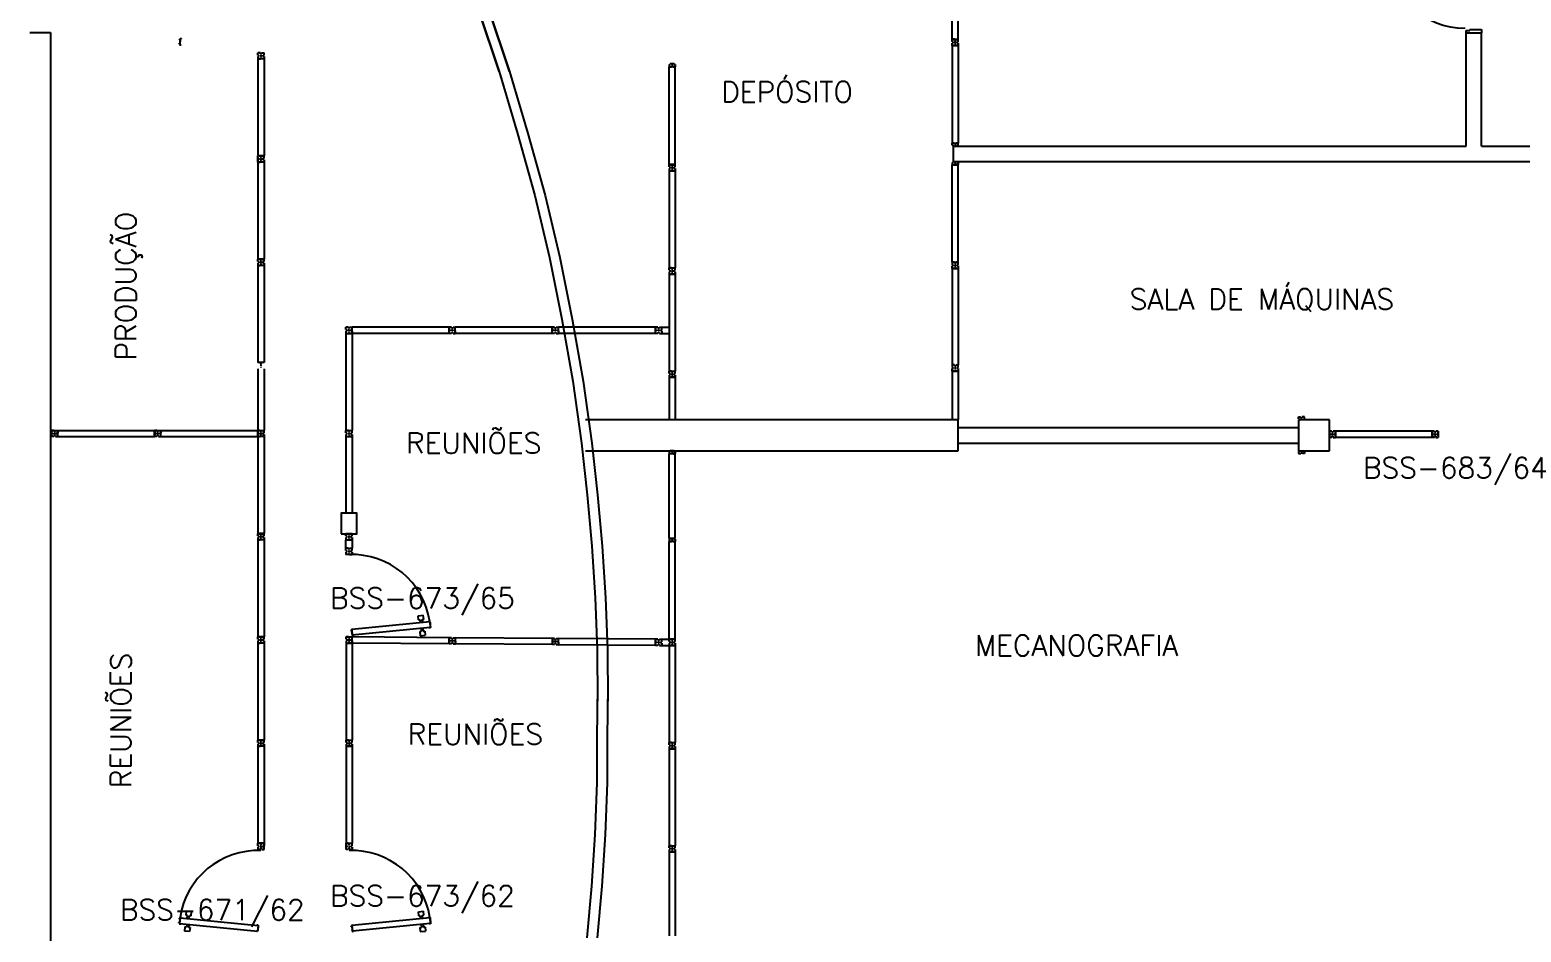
# Model space of a CAD drawing. Extents: x 0 to 244, y -71 to 76.
# Drawn here: x 200.98 to 215.43, y 5.6 to 14.35 of the extents above; entities that cross this region are included whole.
import ezdxf

# ---------------------------------------------------------------- set-up
doc = ezdxf.new("R2010")
doc.units = 0
doc.header["$LTSCALE"] = 0.01
doc.header["$MEASUREMENT"] = 0
doc.layers.get('0').update_dxf_attribs({"linetype": 'CONTINUOUS'})
for name, color, linetype in [('ALV', 2, 'CONTINUOUS'), ('AR-POR', 1, 'CONTINUOUS'), ('DIV', 2, 'CONTINUOUS'), ('ESQ', 1, 'CONTINUOUS'), ('ESTR', 3, 'CONTINUOUS'), ('TEXTO', 2, 'CONTINUOUS'), ('TEXTO-ENDEREÇO', 2, 'CONTINUOUS')]:
    doc.layers.add(name, color=color, linetype=linetype)
doc.layers.get('0').freeze()
doc.styles.add('UNB-100', font='simplex.shx', dxfattribs={"height": 0.2})
doc.styles.add('UNB-100-1', font='simplex.shx', dxfattribs={"height": 0.2})

# ---------------------------------------------------------------- blocks, each defined once
blk = doc.blocks.new('PISOANF-SSN')
for p, q in [((-1.28, -5.3), (-1.324, -5.8)), ((-1.324, -5.8), (-1.355, -6.3)), ((-1.355, -6.3), (-1.374, -6.8)), ((-1.374, -6.8), (-1.374, -7.111)), ((-1.374, -7.111), (-1.38, -7.611)), ((-1.374, -8.093), (-1.38, -7.593)), ((-1.355, -8.593), (-1.374, -8.093)), ((-1.324, -9.093), (-1.355, -8.593)), ((-1.28, -9.593), (-1.324, -9.093)), ((-1.223, -10.093), (-1.28, -9.593)), ((-1.14, -10.693), (-1.223, -10.093)), ((-1.032, -11.293), (-1.14, -10.693)), ((-0.914, -11.893), (-1.032, -11.293)), ((-0.772, -12.493), (-0.914, -11.893)), ((-0.603, -13.093), (-0.772, -12.493)), ((-0.427, -13.693), (-0.603, -13.093))]:
    blk.add_line(p, q)
blk.add_lwpolyline([(-0.224, -14.293), (-0.427, -13.693)], close=True)
blk = doc.blocks.new('DIVINI-SSN')
for p, q in [((-0.02, 0), (-0.02, -0.008)), ((-0.02, 0), (0.02, 0)), ((0, 0.005), (0, -0.005)), ((0.02, 0), (0.02, -0.008)), ((-0.03, -0.008), (-0.02, -0.008)), ((-0.03, -0.008), (-0.03, -0.028)), ((-0.03, -0.028), (-0.008, -0.028)), ((-0.03, -0.03), (0.03, -0.03)), ((-0.03, -0.975), (-0.03, -0.03)), ((-0.009, -0.03), (-0.027, -0.03)), ((-0.008, -0.019), (0.008, -0.019)), ((-0.008, -0.019), (-0.008, -0.028)), ((-0.006, -0.021), (-0.006, -0.03)), ((0.006, -0.021), (-0.006, -0.021)), ((-0.006, -0.023), (-0.006, -0.027)), ((-0.004, -0.021), (0.004, -0.021)), ((0.006, -0.021), (0.006, -0.03)), ((0.006, -0.023), (0.006, -0.027)), ((0.008, -0.019), (0.008, -0.028)), ((0.03, -0.028), (0.008, -0.028)), ((0.009, -0.03), (0.027, -0.03)), ((0.03, -0.008), (0.02, -0.008)), ((0.03, -0.008), (0.03, -0.028)), ((0.03, -0.975), (0.03, -0.03)), ((-0.03, -0.975), (0.03, -0.975)), ((-0.006, -0.985), (-0.006, -0.975)), ((0.006, -0.985), (-0.006, -0.985)), ((0.006, -1.01), (-0.006, -1.01)), ((0, -1.003), (0, -1.018)), ((0.006, -0.985), (0.006, -0.975)), ((0.03, -0.975), (0.009, -0.975))]:
    blk.add_line(p, q)
blk = doc.blocks.new('A$C73356FFD')
at = {"layer": 'DIV'}
for p, q in [((0.022, 0.06), (0, 0.06)), ((0, 0.06), (0, 0.036)), ((0, 0.06), (0, 0.039)), ((0, 0.039), (0, 0.057)), ((0.009, 0.036), (0, 0.036)), ((0.009, 0.036), (0, 0.036)), ((0.009, 0.024), (0, 0.024)), ((0.009, 0.024), (0, 0.024)), ((0, 0), (0, 0.024)), ((0.009, 0.024), (0.009, 0.036)), ((0.009, 0.036), (0.009, 0.024)), ((0.022, 0.06), (0.022, 0.05)), ((0.022, 0.05), (0.038, 0.05)), ((0.022, 0.01), (0.038, 0.01)), ((0.022, 0), (0.022, 0.01)), ((0.025, 0.03), (0.035, 0.03)), ((0.035, 0.03), (0.025, 0.03)), ((0.03, 0.025), (0.03, 0.035)), ((0.03, 0.035), (0.03, 0.025)), ((0.038, 0.06), (0.038, 0.05)), ((0.038, 0.06), (0.06, 0.06)), ((0.038, 0), (0.038, 0.01)), ((0.05, 0.024), (0.05, 0.036)), ((0.05, 0.036), (0.06, 0.036)), ((0.05, 0.024), (0.06, 0.024)), ((0.06, 0.036), (0.06, 0.06)), ((0.06, 0.024), (0.06, 0)), ((0.022, 0), (0, 0)), ((0.038, 0), (0.06, 0))]:
    blk.add_line(p, q, dxfattribs=at)
blk = doc.blocks.new('PE80-SSN')
at = {"color": 2}
for p, q in [((0.075, 0), (-0.075, 0)), ((-0.075, -0.03), (-0.075, 0)), ((0.075, 0), (0.075, -0.02)), ((0.04, -0.03), (-0.075, -0.03)), ((0.075, -0.02), (0.04, -0.02)), ((0.04, -0.03), (0.04, -0.02)), ((0.085, -0.03), (0.817, -0.03)), ((0.085, -0.03), (0.085, -0.065)), ((0.085, -0.065), (0.817, -0.065)), ((0.817, -0.065), (0.817, -0.03))]:
    blk.add_line(p, q, dxfattribs=at)
at = {"color": 1}
for p, q in [((0.777, 0.01), (0.687, 0.01)), ((0.687, 0), (0.687, 0.01)), ((0.777, 0.01), (0.777, -0.03)), ((0.767, 0), (0.687, 0)), ((0.767, -0.095), (0.687, -0.095)), ((0.687, -0.095), (0.687, -0.105)), ((0.777, -0.105), (0.687, -0.105)), ((0.767, 0), (0.767, -0.03)), ((0.767, -0.095), (0.767, -0.065)), ((0.777, -0.105), (0.777, -0.065))]:
    blk.add_line(p, q, dxfattribs=at)
for p, q in [((0.04, -0.771), (-0.075, -0.771)), ((-0.075, -0.771), (-0.075, -0.801)), ((0.075, -0.801), (-0.075, -0.801)), ((0.075, -0.802), (-0.075, -0.802)), ((0.04, -0.771), (0.04, -0.781)), ((0.075, -0.781), (0.04, -0.781)), ((0.075, -0.801), (0.075, -0.781))]:
    blk.add_line(p, q)
blk.add_arc((0.085, -0.03), 0.731, 270, 357.3429, dxfattribs=at)
blk = doc.blocks.new('MTINI-SSN')
for p, q in [((-0.03, 0.008), (-0.03, 0.028)), ((-0.03, 0.028), (-0.008, 0.028)), ((-0.03, 0.008), (-0.02, 0.008)), ((-0.02, 0), (-0.02, 0.008)), ((-0.001, 0), (-0.02, 0)), ((-0.008, 0.019), (-0.008, 0.028)), ((0.008, 0.019), (-0.008, 0.019)), ((0.005, 0), (-0.005, 0)), ((0.02, 0), (-0.001, 0)), ((0, -0.005), (0, 0.005)), ((0.008, 0.019), (0.008, 0.028)), ((0.03, 0.028), (0.008, 0.028)), ((0.03, 0.008), (0.02, 0.008)), ((0.02, 0), (0.02, 0.008)), ((0.03, 0.008), (0.03, 0.028))]:
    blk.add_line(p, q)
blk = doc.blocks.new('DIVMT-SSN')
for p, q in [((-0.03, 0.008), (-0.03, 0.03)), ((-0.006, 0.03), (-0.03, 0.03)), ((-0.03, 0.008), (-0.02, 0.008)), ((-0.02, -0.008), (-0.02, 0.008)), ((-0.006, 0.02), (-0.006, 0.03)), ((0.006, 0.02), (-0.006, 0.02)), ((-0.005, 0), (0.005, 0)), ((0.005, 0), (-0.005, 0)), ((0, 0.005), (0, -0.005)), ((0, -0.005), (0, 0.005)), ((0.006, 0.03), (0.03, 0.03)), ((0.006, 0.02), (0.006, 0.03)), ((0.03, 0.008), (0.02, 0.008)), ((0.02, -0.008), (0.02, 0.008)), ((0.03, 0.008), (0.03, 0.03)), ((-0.03, -0.008), (-0.03, -0.03)), ((-0.03, -0.008), (-0.02, -0.008)), ((-0.03, -0.03), (-0.03, -0.97)), ((-0.03, -0.03), (-0.009, -0.03)), ((0.03, -0.03), (-0.03, -0.03)), ((-0.03, -0.03), (-0.006, -0.03)), ((-0.009, -0.03), (-0.027, -0.03)), ((-0.006, -0.02), (-0.006, -0.03)), ((-0.006, -0.02), (0.006, -0.02)), ((-0.006, -0.02), (-0.006, -0.03)), ((0.006, -0.02), (-0.006, -0.02)), ((0.005, -0.03), (-0.005, -0.03)), ((0.006, -0.02), (0.006, -0.03)), ((0.006, -0.02), (0.006, -0.03)), ((0.03, -0.03), (0.006, -0.03)), ((0.03, -0.008), (0.02, -0.008)), ((0.03, -0.008), (0.03, -0.03)), ((0.03, -0.03), (0.03, -0.97)), ((0.03, -0.97), (-0.03, -0.97)), ((-0.006, -0.98), (-0.006, -0.97)), ((-0.006, -0.98), (0.006, -0.98)), ((0.006, -1.001), (-0.006, -1.001)), ((0.005, -0.97), (-0.005, -0.97)), ((0, -0.994), (0, -1.007)), ((0.006, -0.98), (0.006, -0.97)), ((0, -1.02), (0, -1.021))]:
    blk.add_line(p, q)

msp = doc.modelspace()

# ---------------------------------------------------------------- linework, layer by layer
at = {"layer": 'ALV'}
for p, q in [((201.175, 14.32), (201.175, 0.249)), ((214.897, 13.22), (214.897, 14.318)), ((214.897, 14.318), (215.047, 14.318)), ((215.047, 13.22), (215.047, 14.318)), ((209.925, 13.22), (214.897, 13.22)), ((209.925, 13.22), (209.925, 13.07)), ((215.047, 13.22), (216.147, 13.22)), ((209.925, 13.07), (215.997, 13.07)), ((209.975, 10.493), (213.272, 10.493)), ((209.975, 10.343), (213.272, 10.343))]:
    msp.add_line(p, q, dxfattribs=at)
at = {"layer": 'AR-POR'}
for p, q in [((202.423, 14.215), (202.423, 14.217)), ((202.423, 14.217), (202.428, 14.216)), ((202.423, 14.215), (202.428, 14.214)), ((202.425, 14.25), (202.425, 14.252)), ((202.425, 14.252), (202.43, 14.251)), ((202.425, 14.25), (202.43, 14.249)), ((202.428, 14.214), (202.427, 14.202)), ((202.427, 14.202), (202.441, 14.201)), ((202.43, 14.249), (202.428, 14.216)), ((202.433, 14.261), (202.429, 14.204)), ((202.431, 14.263), (202.43, 14.251)), ((202.431, 14.263), (202.446, 14.262)), ((202.441, 14.201), (202.441, 14.203)), ((202.445, 14.26), (202.446, 14.262)), ((203.184, 13.05), (203.182, 13.05)), ((204.739, 8.669), (204.789, 8.674)), ((204.793, 8.634), (204.789, 8.674)), ((204.093, 8.539), (204.107, 8.54)), ((204.093, 8.539), (204.094, 8.527)), ((204.851, 8.611), (204.095, 8.537)), ((204.095, 8.537), (204.101, 8.48)), ((204.856, 8.555), (204.101, 8.48)), ((204.107, 8.538), (204.107, 8.54)), ((204.743, 8.629), (204.739, 8.669)), ((204.743, 8.629), (204.758, 8.631)), ((204.761, 8.602), (204.758, 8.631)), ((204.767, 8.546), (204.769, 8.518)), ((204.778, 8.633), (204.793, 8.634)), ((204.781, 8.604), (204.778, 8.633)), ((204.786, 8.548), (204.789, 8.52)), ((204.852, 8.613), (204.838, 8.612)), ((204.838, 8.61), (204.838, 8.612)), ((204.858, 8.553), (204.844, 8.551)), ((204.844, 8.551), (204.844, 8.553)), ((204.851, 8.611), (204.856, 8.555)), ((204.852, 8.613), (204.854, 8.602)), ((204.859, 8.602), (204.854, 8.602)), ((204.859, 8.6), (204.854, 8.6)), ((204.854, 8.6), (204.857, 8.567)), ((204.862, 8.567), (204.857, 8.567)), ((204.862, 8.565), (204.857, 8.565)), ((204.857, 8.565), (204.858, 8.553)), ((204.859, 8.6), (204.859, 8.602)), ((204.862, 8.565), (204.862, 8.567)), ((204.039, 8.464), (204.099, 8.464)), ((204.075, 8.434), (204.061, 8.434)), ((204.062, 8.434), (204.075, 8.434)), ((204.063, 8.455), (204.063, 8.464)), ((204.075, 8.455), (204.063, 8.455)), ((204.064, 8.464), (204.074, 8.464)), ((204.068, 8.426), (204.068, 8.442)), ((204.069, 8.441), (204.069, 8.427)), ((204.069, 8.415), (204.069, 8.414)), ((204.075, 8.455), (204.075, 8.464)), ((204.089, 8.526), (204.094, 8.527)), ((204.089, 8.524), (204.089, 8.526)), ((204.089, 8.524), (204.094, 8.525)), ((204.093, 8.49), (204.092, 8.492)), ((204.092, 8.492), (204.097, 8.492)), ((204.093, 8.49), (204.098, 8.49)), ((204.094, 8.525), (204.097, 8.492)), ((204.098, 8.49), (204.099, 8.478)), ((204.099, 8.478), (204.113, 8.479)), ((204.113, 8.479), (204.113, 8.481)), ((204.754, 8.516), (204.769, 8.518)), ((204.754, 8.516), (204.758, 8.476)), ((204.758, 8.476), (204.808, 8.481)), ((204.789, 8.52), (204.804, 8.521)), ((204.804, 8.521), (204.808, 8.481)), ((202.489, 5.766), (202.493, 5.806)), ((202.543, 5.801), (202.493, 5.806)), ((202.539, 5.761), (202.543, 5.801)), ((204.741, 5.801), (204.79, 5.806)), ((204.745, 5.761), (204.741, 5.801)), ((204.794, 5.766), (204.791, 5.806)), ((202.42, 5.697), (202.42, 5.699)), ((202.42, 5.699), (202.425, 5.698)), ((202.42, 5.697), (202.425, 5.696)), ((202.424, 5.732), (202.424, 5.734)), ((202.424, 5.734), (202.429, 5.733)), ((202.424, 5.732), (202.428, 5.731)), ((202.425, 5.696), (202.424, 5.685)), ((202.424, 5.685), (202.438, 5.683)), ((202.428, 5.731), (202.425, 5.698)), ((202.432, 5.743), (202.426, 5.686)), ((202.426, 5.686), (203.182, 5.612)), ((202.43, 5.745), (202.429, 5.733)), ((202.43, 5.745), (202.444, 5.744)), ((202.432, 5.743), (203.187, 5.669)), ((202.438, 5.683), (202.438, 5.685)), ((202.444, 5.742), (202.444, 5.744)), ((202.478, 5.653), (202.474, 5.613)), ((202.493, 5.651), (202.478, 5.653)), ((202.504, 5.764), (202.489, 5.766)), ((202.496, 5.679), (202.493, 5.651)), ((202.501, 5.736), (202.504, 5.764)), ((202.516, 5.678), (202.513, 5.649)), ((202.528, 5.648), (202.513, 5.649)), ((202.521, 5.734), (202.524, 5.762)), ((202.539, 5.761), (202.524, 5.762)), ((202.528, 5.648), (202.524, 5.608)), ((203.189, 5.671), (203.175, 5.672)), ((203.175, 5.67), (203.175, 5.672)), ((203.187, 5.669), (203.182, 5.612)), ((203.188, 5.657), (203.185, 5.624)), ((203.189, 5.671), (203.188, 5.659)), ((203.193, 5.658), (203.188, 5.659)), ((203.193, 5.656), (203.188, 5.657)), ((203.193, 5.656), (203.193, 5.658)), ((204.09, 5.658), (204.095, 5.659)), ((204.091, 5.656), (204.09, 5.658)), ((204.091, 5.656), (204.095, 5.657)), ((204.094, 5.671), (204.108, 5.672)), ((204.094, 5.671), (204.095, 5.659)), ((204.095, 5.657), (204.099, 5.624)), ((204.852, 5.743), (204.096, 5.669)), ((204.096, 5.669), (204.102, 5.612)), ((204.857, 5.686), (204.102, 5.612)), ((204.109, 5.67), (204.108, 5.672)), ((204.745, 5.761), (204.76, 5.762)), ((204.756, 5.648), (204.771, 5.649)), ((204.756, 5.648), (204.76, 5.608)), ((204.762, 5.734), (204.76, 5.762)), ((204.768, 5.678), (204.771, 5.649)), ((204.779, 5.764), (204.794, 5.766)), ((204.782, 5.736), (204.779, 5.764)), ((204.788, 5.679), (204.791, 5.651)), ((204.791, 5.651), (204.806, 5.653)), ((204.806, 5.653), (204.809, 5.613)), ((204.854, 5.745), (204.839, 5.744)), ((204.84, 5.742), (204.839, 5.744)), ((204.86, 5.685), (204.845, 5.683)), ((204.845, 5.683), (204.845, 5.685)), ((204.852, 5.743), (204.857, 5.686)), ((204.854, 5.745), (204.855, 5.733)), ((204.86, 5.734), (204.855, 5.733)), ((204.86, 5.732), (204.855, 5.731)), ((204.855, 5.731), (204.858, 5.698)), ((204.863, 5.699), (204.858, 5.698)), ((204.863, 5.697), (204.859, 5.696)), ((204.859, 5.696), (204.86, 5.685)), ((204.86, 5.732), (204.86, 5.734)), ((204.863, 5.697), (204.863, 5.699)), ((202.524, 5.608), (202.474, 5.613)), ((203.169, 5.611), (203.169, 5.613)), ((203.183, 5.61), (203.169, 5.611)), ((203.185, 5.622), (203.183, 5.61)), ((203.19, 5.623), (203.185, 5.624)), ((203.19, 5.621), (203.185, 5.622)), ((203.19, 5.621), (203.19, 5.623)), ((204.094, 5.623), (204.099, 5.624)), ((204.094, 5.621), (204.094, 5.623)), ((204.094, 5.621), (204.099, 5.622)), ((204.099, 5.622), (204.1, 5.61)), ((204.1, 5.61), (204.114, 5.611)), ((204.114, 5.611), (204.114, 5.613)), ((204.76, 5.608), (204.809, 5.613))]:
    msp.add_line(p, q, dxfattribs=at)
for centre, start, end in [((204.096, 8.499), 8.642, 92.0937), ((203.186, 5.63), 87.9063, 171.358), ((204.097, 5.63), 8.642, 92.0937)]:
    msp.add_arc(centre, 0.764, start, end, dxfattribs=at)
at = {"layer": 'DIV'}
for p, q in [((209.915, 14.255), (209.915, 15.19)), ((209.975, 14.255), (209.975, 15.19)), ((209.915, 14.255), (209.975, 14.255)), ((203.185, 13.065), (203.185, 13.125)), ((203.195, 13.101), (203.185, 13.101)), ((203.185, 13.09), (203.185, 13.1)), ((203.195, 13.089), (203.185, 13.089)), ((203.195, 13.101), (203.195, 13.089)), ((203.209, 13.095), (203.223, 13.095)), ((203.216, 13.088), (203.216, 13.101)), ((203.235, 13.095), (203.236, 13.095)), ((209.915, 12.035), (209.915, 11.1)), ((209.915, 12.035), (209.975, 12.035)), ((209.975, 12.035), (209.975, 11.1)), ((207.1, 11.465), (207.172, 11.465)), ((207.1, 11.405), (207.172, 11.405)), ((207.196, 11.04), (207.172, 11.04)), ((207.172, 11.018), (207.172, 11.04)), ((207.172, 11.018), (207.182, 11.018)), ((207.172, 11.002), (207.172, 10.98)), ((207.172, 11.002), (207.182, 11.002)), ((207.182, 11.002), (207.182, 11.018)), ((207.196, 11.031), (207.196, 11.04)), ((207.196, 11.031), (207.208, 11.031)), ((207.196, 10.99), (207.196, 10.98)), ((207.208, 10.99), (207.196, 10.99)), ((207.196, 10.99), (207.196, 10.98)), ((207.196, 10.99), (207.208, 10.99)), ((207.207, 11.01), (207.197, 11.01)), ((207.197, 11.01), (207.207, 11.01)), ((207.202, 11.015), (207.202, 11.005)), ((207.202, 11.005), (207.202, 11.015)), ((207.208, 11.04), (207.232, 11.04)), ((207.208, 11.031), (207.208, 11.04)), ((207.208, 10.99), (207.208, 10.98)), ((207.208, 10.99), (207.208, 10.98)), ((207.232, 11.018), (207.222, 11.018)), ((207.222, 11.002), (207.222, 11.018)), ((207.232, 11.002), (207.222, 11.002)), ((207.232, 11.018), (207.232, 11.04)), ((207.232, 11.002), (207.232, 10.98)), ((209.915, 11.04), (209.915, 10.572)), ((209.915, 11.04), (209.975, 11.04)), ((209.975, 11.04), (209.975, 10.572)), ((207.172, 10.98), (207.172, 10.568)), ((207.172, 10.98), (207.232, 10.98)), ((207.172, 10.98), (207.196, 10.98)), ((207.197, 10.98), (207.207, 10.98)), ((207.232, 10.98), (207.208, 10.98)), ((207.232, 10.98), (207.211, 10.98)), ((207.211, 10.98), (207.229, 10.98)), ((207.232, 10.98), (207.232, 10.568)), ((204.063, 10.465), (204.039, 10.465)), ((204.039, 10.443), (204.039, 10.465)), ((204.039, 10.443), (204.049, 10.443)), ((204.039, 10.427), (204.039, 10.405)), ((204.039, 10.427), (204.049, 10.427)), ((204.049, 10.427), (204.049, 10.443)), ((204.063, 10.455), (204.063, 10.465)), ((204.063, 10.455), (204.075, 10.455)), ((204.063, 10.414), (204.063, 10.405)), ((204.075, 10.414), (204.063, 10.414)), ((204.063, 10.414), (204.063, 10.405)), ((204.063, 10.414), (204.075, 10.414)), ((204.074, 10.435), (204.064, 10.435)), ((204.064, 10.435), (204.074, 10.435)), ((204.069, 10.44), (204.069, 10.43)), ((204.069, 10.43), (204.069, 10.44)), ((204.075, 10.465), (204.099, 10.465)), ((204.075, 10.455), (204.075, 10.465)), ((204.075, 10.414), (204.075, 10.405)), ((204.075, 10.414), (204.075, 10.405)), ((204.099, 10.443), (204.089, 10.443)), ((204.089, 10.427), (204.089, 10.443)), ((204.099, 10.427), (204.089, 10.427)), ((204.099, 10.443), (204.099, 10.465)), ((204.099, 10.427), (204.099, 10.405)), ((214.567, 10.458), (213.632, 10.458)), ((213.632, 10.458), (213.632, 10.398)), ((214.567, 10.398), (214.567, 10.458)), ((214.567, 10.458), (214.567, 10.398)), ((214.627, 10.458), (214.627, 10.398)), ((204.039, 10.405), (204.039, 9.664)), ((204.039, 10.405), (204.099, 10.405)), ((204.039, 10.405), (204.063, 10.405)), ((204.064, 10.405), (204.074, 10.405)), ((204.099, 10.405), (204.075, 10.405)), ((204.099, 10.405), (204.078, 10.405)), ((204.078, 10.405), (204.096, 10.405)), ((204.099, 10.405), (204.099, 9.664)), ((207.182, 10.268), (207.182, 10.26)), ((207.222, 10.268), (207.182, 10.268)), ((207.202, 10.273), (207.202, 10.262)), ((207.222, 10.268), (207.222, 10.26)), ((214.567, 10.398), (213.632, 10.398)), ((207.172, 10.26), (207.182, 10.26)), ((207.172, 10.26), (207.172, 10.24)), ((207.172, 10.24), (207.194, 10.24)), ((207.232, 10.238), (207.172, 10.238)), ((207.172, 9.418), (207.172, 10.238)), ((207.193, 10.238), (207.175, 10.238)), ((207.21, 10.249), (207.194, 10.249)), ((207.194, 10.249), (207.194, 10.24)), ((207.196, 10.247), (207.208, 10.247)), ((207.196, 10.247), (207.196, 10.238)), ((207.196, 10.245), (207.196, 10.241)), ((207.206, 10.247), (207.198, 10.247)), ((207.208, 10.247), (207.208, 10.238)), ((207.208, 10.245), (207.208, 10.241)), ((207.21, 10.249), (207.21, 10.24)), ((207.232, 10.24), (207.21, 10.24)), ((207.211, 10.238), (207.229, 10.238)), ((207.232, 10.26), (207.222, 10.26)), ((207.232, 10.26), (207.232, 10.24)), ((207.232, 9.418), (207.232, 10.238)), ((204.039, 9.465), (204.099, 9.465)), ((204.039, 9.442), (204.039, 9.464)), ((204.063, 9.464), (204.039, 9.464)), ((204.039, 9.442), (204.049, 9.442)), ((204.039, 9.426), (204.049, 9.426)), ((204.039, 9.426), (204.039, 9.404)), ((204.039, 9.323), (204.039, 9.404)), ((204.039, 9.404), (204.063, 9.404)), ((204.039, 9.404), (204.099, 9.404)), ((204.049, 9.426), (204.049, 9.442)), ((204.062, 9.434), (204.075, 9.434)), ((204.063, 9.455), (204.063, 9.465)), ((204.063, 9.455), (204.063, 9.464)), ((204.063, 9.455), (204.075, 9.455)), ((204.075, 9.455), (204.063, 9.455)), ((204.063, 9.414), (204.075, 9.414)), ((204.063, 9.414), (204.063, 9.404)), ((204.075, 9.414), (204.063, 9.414)), ((204.063, 9.414), (204.063, 9.404)), ((204.064, 9.465), (204.074, 9.465)), ((204.064, 9.434), (204.074, 9.434)), ((204.074, 9.434), (204.064, 9.434)), ((204.064, 9.404), (204.074, 9.404)), ((204.069, 9.441), (204.069, 9.427)), ((204.069, 9.429), (204.069, 9.44)), ((204.069, 9.44), (204.069, 9.429)), ((204.069, 9.415), (204.069, 9.414)), ((204.075, 9.455), (204.075, 9.465)), ((204.075, 9.455), (204.075, 9.464)), ((204.075, 9.464), (204.099, 9.464)), ((204.075, 9.414), (204.075, 9.404)), ((204.075, 9.414), (204.075, 9.404)), ((204.099, 9.404), (204.075, 9.404)), ((204.078, 9.404), (204.096, 9.404)), ((204.099, 9.404), (204.078, 9.404)), ((204.089, 9.426), (204.089, 9.442)), ((204.099, 9.442), (204.089, 9.442)), ((204.099, 9.426), (204.089, 9.426)), ((204.099, 9.442), (204.099, 9.464)), ((204.099, 9.426), (204.099, 9.404)), ((204.1, 9.404), (204.099, 9.323)), ((207.172, 9.418), (207.193, 9.418)), ((207.232, 9.418), (207.172, 9.418)), ((207.196, 9.418), (207.208, 9.418)), ((207.196, 9.409), (207.196, 9.418)), ((207.196, 9.409), (207.208, 9.409)), ((207.202, 9.426), (207.202, 9.411)), ((207.208, 9.409), (207.208, 9.418)), ((204.039, 9.301), (204.039, 9.323)), ((204.063, 9.323), (204.039, 9.323)), ((204.039, 9.301), (204.049, 9.301)), ((204.039, 9.285), (204.049, 9.285)), ((204.039, 9.285), (204.039, 9.263)), ((204.063, 9.263), (204.039, 9.263)), ((204.049, 9.285), (204.049, 9.301)), ((204.063, 9.313), (204.063, 9.323)), ((204.063, 9.313), (204.075, 9.313)), ((204.063, 9.272), (204.075, 9.272)), ((204.063, 9.272), (204.063, 9.263)), ((204.075, 9.272), (204.063, 9.272)), ((204.063, 9.272), (204.063, 9.263)), ((204.064, 9.293), (204.074, 9.293)), ((204.074, 9.293), (204.064, 9.293)), ((204.069, 9.288), (204.069, 9.298)), ((204.069, 9.298), (204.069, 9.288)), ((204.075, 9.313), (204.075, 9.323)), ((204.075, 9.323), (204.099, 9.323)), ((204.075, 9.272), (204.075, 9.263)), ((204.075, 9.272), (204.075, 9.263)), ((204.075, 9.263), (204.099, 9.263)), ((204.089, 9.285), (204.089, 9.301)), ((204.099, 9.301), (204.089, 9.301)), ((204.099, 9.285), (204.089, 9.285)), ((204.099, 9.301), (204.099, 9.323)), ((204.099, 9.285), (204.099, 9.263)), ((207.101, 8.441), (207.173, 8.441)), ((207.1, 8.381), (207.173, 8.381)), ((207.1, 8.381), (207.173, 8.381)), ((203.185, 6.44), (203.185, 6.464)), ((203.207, 6.464), (203.185, 6.464)), ((203.194, 6.44), (203.185, 6.44)), ((203.194, 6.428), (203.185, 6.428)), ((203.185, 6.428), (203.185, 6.404)), ((203.207, 6.404), (203.185, 6.404)), ((203.194, 6.428), (203.194, 6.44)), ((203.207, 6.464), (203.207, 6.454)), ((203.223, 6.454), (203.207, 6.454)), ((203.223, 6.414), (203.207, 6.414)), ((203.207, 6.404), (203.207, 6.414)), ((203.215, 6.454), (203.215, 6.455)), ((203.215, 6.454), (203.215, 6.455)), ((203.223, 6.464), (203.223, 6.454)), ((203.223, 6.464), (203.245, 6.464)), ((203.223, 6.404), (203.223, 6.414)), ((203.223, 6.404), (203.245, 6.404)), ((203.235, 6.428), (203.235, 6.44)), ((203.235, 6.44), (203.245, 6.44)), ((203.235, 6.44), (203.235, 6.428)), ((203.235, 6.44), (203.245, 6.44)), ((203.235, 6.428), (203.245, 6.428)), ((203.235, 6.428), (203.245, 6.428)), ((203.245, 6.464), (203.245, 6.44)), ((203.245, 6.404), (203.245, 6.464)), ((203.245, 6.464), (203.245, 6.443)), ((203.245, 6.443), (203.245, 6.461)), ((203.245, 6.429), (203.245, 6.439)), ((203.245, 6.404), (203.245, 6.428)), ((204.04, 6.464), (204.04, 6.44)), ((204.062, 6.464), (204.04, 6.464)), ((204.04, 6.404), (204.04, 6.464)), ((204.04, 6.464), (204.04, 6.443)), ((204.04, 6.443), (204.04, 6.461)), ((204.049, 6.44), (204.04, 6.44)), ((204.049, 6.44), (204.04, 6.44)), ((204.04, 6.429), (204.04, 6.439)), ((204.049, 6.428), (204.04, 6.428)), ((204.04, 6.404), (204.04, 6.428)), ((204.049, 6.428), (204.04, 6.428)), ((204.062, 6.404), (204.04, 6.404)), ((204.049, 6.428), (204.049, 6.44)), ((204.049, 6.44), (204.049, 6.428)), ((204.062, 6.464), (204.062, 6.454)), ((204.062, 6.454), (204.078, 6.454)), ((204.062, 6.414), (204.078, 6.414)), ((204.062, 6.404), (204.062, 6.414)), ((204.07, 6.454), (204.07, 6.455)), ((204.07, 6.454), (204.07, 6.455)), ((204.078, 6.464), (204.078, 6.454)), ((204.078, 6.464), (204.1, 6.464)), ((204.078, 6.404), (204.078, 6.414)), ((204.078, 6.404), (204.1, 6.404)), ((204.09, 6.428), (204.09, 6.44)), ((204.09, 6.44), (204.1, 6.44)), ((204.09, 6.428), (204.1, 6.428)), ((204.1, 6.44), (204.1, 6.464)), ((204.1, 6.428), (204.1, 6.404)), ((207.196, 6.441), (207.172, 6.441)), ((207.172, 6.419), (207.172, 6.441)), ((207.172, 6.419), (207.182, 6.419)), ((207.172, 6.403), (207.172, 6.381)), ((207.172, 6.403), (207.182, 6.403)), ((207.172, 6.381), (207.172, 5.568)), ((207.172, 6.381), (207.232, 6.381)), ((207.172, 6.381), (207.196, 6.381)), ((207.182, 6.403), (207.182, 6.419)), ((207.196, 6.431), (207.196, 6.441)), ((207.196, 6.431), (207.208, 6.431)), ((207.196, 6.39), (207.196, 6.381)), ((207.208, 6.39), (207.196, 6.39)), ((207.196, 6.39), (207.196, 6.381)), ((207.196, 6.39), (207.208, 6.39)), ((207.207, 6.411), (207.197, 6.411)), ((207.197, 6.411), (207.207, 6.411)), ((207.197, 6.381), (207.207, 6.381)), ((207.202, 6.416), (207.202, 6.406)), ((207.202, 6.406), (207.202, 6.416)), ((207.208, 6.441), (207.232, 6.441)), ((207.208, 6.431), (207.208, 6.441)), ((207.208, 6.39), (207.208, 6.381)), ((207.208, 6.39), (207.208, 6.381)), ((207.232, 6.381), (207.208, 6.381)), ((207.232, 6.381), (207.211, 6.381)), ((207.211, 6.381), (207.229, 6.381)), ((207.232, 6.419), (207.222, 6.419)), ((207.222, 6.403), (207.222, 6.419)), ((207.232, 6.403), (207.222, 6.403)), ((207.232, 6.419), (207.232, 6.441)), ((207.232, 6.403), (207.232, 6.381)), ((207.232, 6.381), (207.232, 5.568))]:
    msp.add_line(p, q, dxfattribs=at)
at = {"layer": 'ESTR'}
for p, q in [((209.975, 10.568), (206.362, 10.568)), ((209.975, 10.268), (209.975, 10.568)), ((213.272, 10.568), (213.272, 10.268)), ((213.572, 10.568), (213.272, 10.568)), ((213.572, 10.268), (213.572, 10.568)), ((206.362, 10.268), (209.975, 10.268)), ((213.272, 10.268), (213.572, 10.268))]:
    msp.add_line(p, q, dxfattribs=at)
msp.add_lwpolyline([(203.994, 9.464), (204.144, 9.464), (204.144, 9.664), (203.994, 9.664)], close=True, dxfattribs=at)
at = {"layer": 'TEXTO-ENDEREÇO'}
for p, q in [((200.975, 14.32), (201.175, 14.32)), ((203.185, 11.063), (203.185, 10.465)), ((203.245, 11.063), (203.245, 10.465)), ((201.185, 10.465), (203.245, 10.465))]:
    msp.add_line(p, q, dxfattribs=at)

# ---------------------------------------------------------------- block references
at = {"layer": 'DIV'}
for name, p in [('A$C73356FFD', (209.915, 14.195)), ('DIVINI-SSN', (209.945, 13.07))]:
    msp.add_blockref(name, p, dxfattribs=at)
at = {"layer": 'DIV', "xscale": -1}
for name, p, rotation in [('DIVINI-SSN', (209.945, 13.22), 180), ('DIVINI-SSN', (207.202, 14.018), 2.007993771258043e-10), ('DIVMT-SSN', (207.202, 13.01), 2.007993771258043e-10), ('DIVMT-SSN', (207.202, 12.01), 2.007993771258043e-10), ('A$C73356FFD', (209.915, 12.095), 180), ('DIVMT-SSN', (204.069, 11.435), 359.9999999937313), ('A$C73356FFD', (209.915, 11.1), 180), ('DIVMT-SSN', (201.215, 10.435), 89.99999999373132), ('DIVMT-SSN', (202.215, 10.435), 89.99999999373132), ('A$C73356FFD', (213.632, 10.458), 90), ('A$C73356FFD', (214.627, 10.458), 90), ('DIVINI-SSN', (207.202, 9.418), 2.007993771258043e-10), ('DIVMT-SSN', (204.07, 8.434), 359.9999999937313), ('DIVMT-SSN', (207.202, 8.411), 2.007993771258043e-10), ('DIVMT-SSN', (204.07, 7.434), 359.9999999937313), ('DIVMT-SSN', (207.202, 7.411), 2.007993771258043e-10)]:
    msp.add_blockref(name, p, dxfattribs=dict(at, rotation=rotation))
at = {"layer": 'DIV'}
for p, rotation in [((203.216, 14.095), 359.9999999937313), ((203.215, 13.095), 359.9999999937313), ((203.215, 12.094), 359.9999999937313), ((205.069, 11.435), 269.9999999937313), ((206.069, 11.435), 269.9999999937313), ((207.07, 11.435), 269.9999999937313), ((203.215, 10.435), 359.9999999937313), ((203.215, 9.434), 359.9999999937313), ((203.215, 8.434), 359.9999999937313), ((205.07, 8.426), 269.5677784142375), ((206.07, 8.419), 269.5677784142375), ((207.07, 8.411), 269.5677784142375), ((203.215, 7.434), 359.9999999937313)]:
    msp.add_blockref('DIVMT-SSN', p, dxfattribs=dict(at, rotation=rotation))
at = {"layer": 'ESQ', "xscale": -1}
msp.add_blockref('PE80-SSN', (214.972, 15.12), dxfattribs=at)
at = {"layer": 'ESTR', "rotation": 180}
for name, p in [('PISOANF-SSN', (205.099, 0.249)), ('PISOANF-SSN', (205.199, 0.249)), ('MTINI-SSN', (213.302, 10.268))]:
    msp.add_blockref(name, p, dxfattribs=at)
at = {"layer": 'ESTR'}
msp.add_blockref('MTINI-SSN', (213.301, 10.568), dxfattribs=at)

# ---------------------------------------------------------------- texts
at = {"layer": 'TEXTO', "style": 'UNB-100'}
for s, p in [('DEPÓSITO', (207.676, 13.645)), ('SALA DE MÁQUINAS', (211.636, 11.636)), ('REUNIÕES', (204.622, 10.243)), ('MECANOGRAFIA', (210.135, 8.282)), ('REUNIÕES', (204.638, 7.422))]:
    msp.add_text(s, height=0.2, dxfattribs=at).set_placement(p)
for s, p in [('PRODUÇÃO', (202.006, 11.143)), ('REUNIÕES', (201.958, 7))]:
    msp.add_text(s, height=0.2, rotation=90, dxfattribs=at).set_placement(p)
at = {"layer": 'TEXTO-ENDEREÇO', "style": 'UNB-100-1'}
for s, p in [('BSS-683/64', (213.897, 10.003)), ('BSS-673/65', (203.885, 8.74)), ('BSS-673/62', (203.885, 5.855)), ('BSS-671/62', (201.848, 5.72))]:
    msp.add_text(s, height=0.2, dxfattribs=at).set_placement(p)

doc.saveas('drawing.dxf')
